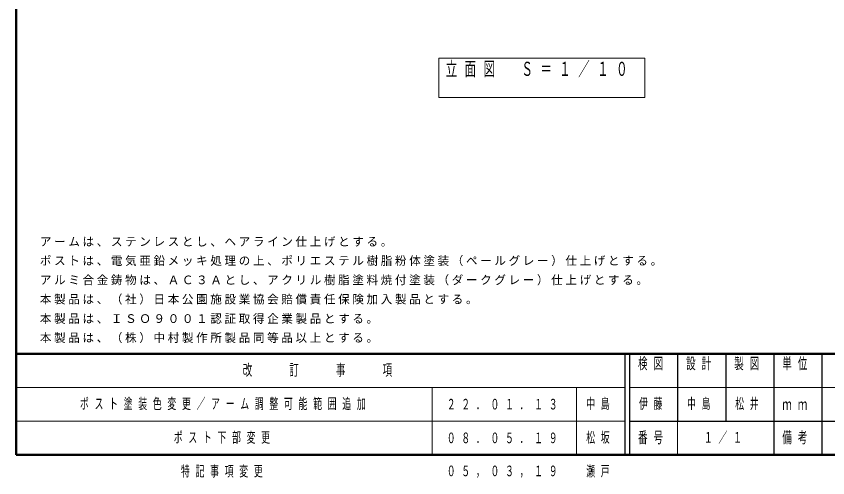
# Model space of a CAD drawing. Units: millimetres on the paper, scale 1:10. Extents: x -365 to 10, y -38 to 257.
# Drawn here: x -365 to -196.3, y -4.8 to 91.1 of the extents above; entities that cross this region are included whole.
import ezdxf

# ---------------------------------------------------------------- set-up
doc = ezdxf.new("R2010")
doc.units = ezdxf.units.MM
doc.layers.add('LY_1', color=7, linetype='Continuous', lineweight=13)
doc.layers.add('LY_2', color=7, linetype='Continuous', lineweight=13)
doc.styles.add('ＭＳ ゴシック', font='')
doc.styles.get('ＭＳ ゴシック').set_extended_font_data('MS Gothic')

msp = doc.modelspace()

# ---------------------------------------------------------------- linework, layer by layer
at = {"layer": 'LY_1'}
for p, q in [((-277.129, 82.346), (-277.129, 74.212)), ((-234.329, 82.346), (-277.129, 82.346)), ((-234.329, 74.212), (-234.329, 82.346)), ((-277.129, 74.212), (-234.329, 74.212))]:
    msp.add_line(p, q, dxfattribs=at)
at = {"layer": 'LY_2', "lineweight": 50}
for p, q in [((-365, 257), (-365, 0)), ((-365, 21), (0, 21)), ((-365, 0), (0, 0))]:
    msp.add_line(p, q, dxfattribs=at)
at = {"layer": 'LY_2', "color": 211, "lineweight": 25}
for p, q in [((-238.5, 21), (-238.5, 0)), ((-237.5, 21), (-237.5, 0)), ((-227.5, 21), (-227.5, 7)), ((-217.5, 21), (-217.5, 7)), ((-207.5, 21), (-207.5, 0)), ((-197.5, 21), (-197.5, 7)), ((-237.5, 7), (0, 7))]:
    msp.add_line(p, q, dxfattribs=at)
at = {"layer": 'LY_2'}
for p, q in [((-365, 14), (-238.5, 14)), ((-278.5, 14), (-278.5, 0)), ((-248.5, 14), (-248.5, 0)), ((-237.5, 14), (-182.5, 14)), ((-365, 7), (-238.5, 7)), ((-227.5, 7), (-227.5, 0))]:
    msp.add_line(p, q, dxfattribs=at)
at = {"layer": 'LY_2', "lineweight": 25}
msp.add_line((-197.5, 7), (-197.5, 0), dxfattribs=at)

# ---------------------------------------------------------------- texts
at = {"layer": 'LY_1', "style": 'ＭＳ ゴシック'}
for s, insert, char_height, attachment_point in [('\\T1.64;\\W0.6;立面図\u3000Ｓ＝１／１０', (-275.729, 81.612), 2.933, 1), ('\\T1.23;アームは、ステンレスとし、ヘアライン仕上げとする。', (-360.084, 43.183), 1.76, 7), ('\\T1.23;ポストは、電気亜鉛メッキ処理の上、ポリエステル樹脂粉体塗装（ペールグレー）仕上げとする。', (-360.084, 39.183), 1.76, 7), ('\\T1.23;アルミ合金鋳物は、ＡＣ３Ａとし、アクリル樹脂塗料焼付塗装（ダークグレー）仕上げとする。', (-360.084, 35.183), 1.76, 7), ('\\T1.23;本製品は、（社）日本公園施設業協会賠償責任保険加入製品とする。', (-360.084, 31.183), 1.76, 7), ('\\T1.23;本製品は、ＩＳＯ９００１認証取得企業製品とする。', (-360.084, 27.183), 1.76, 7), ('\\T1.23;本製品は、（株）中村製作所製品同等品以上とする。', (-360.084, 23.183), 1.76, 7), ('\\T1.64;\\W0.6;ポスト塗装色変更／アーム調整可能範囲追加', (-351.75, 10.5), 2.199, 4), ('\\T1.64;\\W0.6;中島', (-246.5, 10.5), 2.199, 4), ('\\T1.64;\\W0.6;伊藤', (-232.5, 10.5), 2.199, 5), ('\\T1.64;\\W0.6;中島', (-222.5, 10.5), 2.199, 5), ('\\T1.64;\\W0.6;松井', (-212.5, 10.5), 2.199, 5), ('\\T1.64;\\W0.6;２２．０１．１３', (-275.5, 10.5), 2.199, 4), ('\\T1.64;\\W0.6;ポスト下部変更', (-332.25, 3.5), 2.199, 4), ('\\T1.64;\\W0.6;１／１', (-217.5, 3.5), 2.199, 5), ('\\T1.64;\\W0.6;０８．０５．１９', (-275.5, 3.5), 2.199, 4), ('\\T1.64;\\W0.6;松坂', (-246.5, 3.5), 2.199, 4), ('\\T1.64;\\W0.6;特記事項変更', (-330.75, -3.5), 2.199, 4), ('\\T1.64;\\W0.6;０５，０３，１９', (-275.5, -3.5), 2.199, 4), ('\\T1.64;\\W0.6;瀬戸', (-246.5, -3.5), 2.199, 4)]:
    msp.add_mtext(s, dxfattribs=dict(at, insert=insert, char_height=char_height, attachment_point=attachment_point))
at = {"layer": 'LY_2', "color": 4, "char_height": 2.346, "style": 'ＭＳ ゴシック'}
for s, insert, attachment_point in [('\\T1.64;\\W0.6;検図', (-232.5, 20.167), 2), ('\\T1.64;\\W0.6;設計', (-222.5, 20.167), 2), ('\\T1.64;\\W0.6;製図', (-212.5, 20.167), 2), ('\\T1.64;\\W0.6;単位', (-202.5, 20.167), 2), ('\\T1.64;\\W0.6;改\u3000\u3000訂\u3000\u3000事\u3000\u3000項', (-301.75, 17.5), 5), ('\\T1.64;\\W0.6;ｍｍ', (-202.5, 10.5), 5), ('\\T1.64;\\W0.6;番号', (-232.5, 3.5), 5), ('\\T1.64;\\W0.6;備考', (-202.5, 3.5), 5)]:
    msp.add_mtext(s, dxfattribs=dict(at, insert=insert, attachment_point=attachment_point))

doc.saveas('drawing.dxf')
